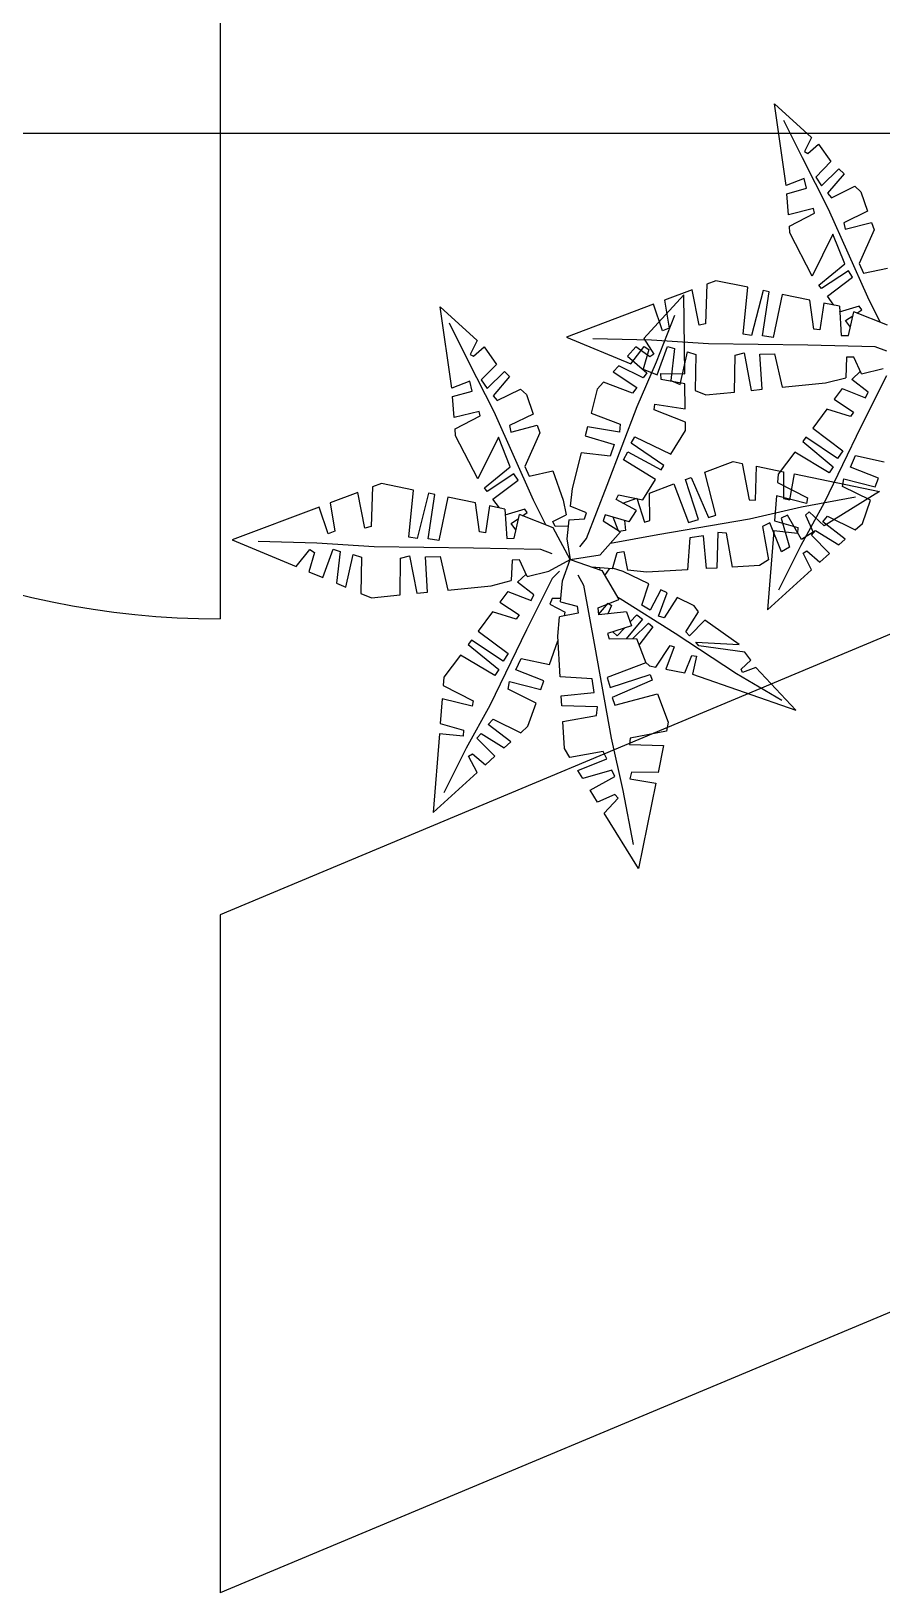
# Model space of a CAD drawing. Header units: millimetres. Extents: x 285 to 2285, y 238 to 2522.
# Drawn here: x 892.1 to 973.7, y 1634.8 to 1784.7 of the extents above; entities that cross this region are included whole.
import ezdxf

# ---------------------------------------------------------------- set-up
doc = ezdxf.new("R2010")
doc.units = ezdxf.units.MM
for name, color, linetype in [('MURO', 1, 'Continuous'), ('SERRAMENTI', 3, 'Continuous'), ('Wall', 43, 'Continuous')]:
    doc.layers.add(name, color=color, linetype=linetype)
doc.layers.add('PALMA_pianta - trees palm', color=74, linetype='Continuous', lineweight=25)

msp = doc.modelspace()

# ---------------------------------------------------------------- linework, layer by layer
at = {"layer": 'MURO'}
for p, q in [((2195.95, 2238.29), (910.17, 1699.89)), ((2285.44, 2210.72), (910.17, 1634.84)), ((910.17, 1699.89), (910.17, 1634.84))]:
    msp.add_line(p, q, dxfattribs=at)
at = {"layer": 'PALMA_pianta - trees palm'}
for p, q in [((964.5, 1769.87), (963.39, 1777.68)), ((963.39, 1777.68), (966.92, 1774.46)), ((966.06, 1772.5), (964.26, 1776.1)), ((966.92, 1774.46), (966.24, 1773.12)), ((968.57, 1767.6), (966.06, 1772.5)), ((966.24, 1773.12), (966.57, 1772.93)), ((966.57, 1772.93), (967.61, 1773.83)), ((967.61, 1773.83), (968.78, 1772.15)), ((968.78, 1772.15), (967.33, 1770.67)), ((967.88, 1769.84), (969.54, 1771.46)), ((970.05, 1770.99), (968.45, 1769.13)), ((969.54, 1771.46), (970.05, 1770.99)), ((969.54, 1771.46), (970.05, 1770.99)), ((966.22, 1770.54), (964.5, 1769.87)), ((964.57, 1769.06), (966.44, 1769.59)), ((966.44, 1769.59), (966.22, 1770.54)), ((967.33, 1770.67), (967.88, 1769.84)), ((968.84, 1768.69), (971.08, 1769.79)), ((971.08, 1769.79), (971.66, 1769.26)), ((964.72, 1767.05), (964.57, 1769.06)), ((968.45, 1769.13), (968.84, 1768.69)), ((971.66, 1769.26), (972.31, 1767.39)), ((967.13, 1767.65), (964.72, 1767.05)), ((964.81, 1765.97), (967.22, 1767.21)), ((967.22, 1767.21), (967.13, 1767.65)), ((972.34, 1759.13), (968.57, 1767.6)), ((972.31, 1767.39), (970.04, 1766.29)), ((964.86, 1765.31), (964.81, 1765.97)), ((967, 1761.17), (964.86, 1765.31)), ((968.98, 1765.18), (967, 1761.17)), ((970.11, 1762.34), (968.98, 1765.18)), ((970.04, 1766.29), (970.15, 1765.66)), ((970.15, 1765.66), (972.69, 1766.31)), ((972.94, 1765.6), (971.5, 1762.36)), ((972.69, 1766.31), (972.94, 1765.6)), ((972.69, 1766.31), (972.94, 1765.6)), ((967.64, 1760.31), (970.11, 1762.34)), ((971.5, 1762.36), (971.91, 1761.44)), ((971.91, 1761.44), (974.21, 1761.93)), ((956.88, 1760.39), (956.75, 1756.59)), ((957.76, 1760.72), (956.88, 1760.39)), ((960.8, 1760.09), (957.76, 1760.72)), ((970.46, 1761.67), (967.9, 1759.97)), ((968.45, 1759.23), (970.87, 1761.05)), ((970.87, 1761.05), (970.46, 1761.67)), ((954.68, 1759.38), (950.83, 1755.19)), ((955.46, 1759.86), (952.83, 1758.87)), ((952.83, 1758.87), (953.27, 1756.17)), ((954.77, 1751.8), (954.68, 1759.38)), ((956.13, 1756.45), (955.46, 1759.86)), ((960.36, 1755.58), (960.8, 1760.09)), ((962.28, 1759.79), (961.17, 1755.46)), ((962.22, 1755.42), (962.86, 1759.67)), ((962.86, 1759.67), (962.28, 1759.79)), ((962.86, 1759.67), (962.28, 1759.79)), ((964.12, 1759.41), (963.26, 1755.26)), ((966.75, 1758.87), (964.12, 1759.41)), ((967.15, 1756.09), (966.75, 1758.87)), ((967.9, 1759.97), (967.64, 1760.31)), ((967.9, 1759.97), (967.64, 1760.31)), ((969.08, 1758.39), (968.45, 1759.23)), ((973.52, 1756.74), (972.34, 1759.13)), ((932.42, 1750.41), (931.3, 1758.22)), ((931.3, 1758.22), (934.83, 1755)), ((951.76, 1758.47), (943.4, 1755.32)), ((952.64, 1755.91), (951.76, 1758.47)), ((952.06, 1752.95), (953.81, 1757.42)), ((968.12, 1758.58), (967.73, 1756)), ((969.6, 1758.28), (968.12, 1758.58)), ((971.51, 1758.27), (969.59, 1757.69)), ((969.6, 1758.28), (969.77, 1755.46)), ((970.19, 1756.9), (970.9, 1757.37)), ((970.48, 1755.47), (970.99, 1757.74)), ((974.21, 1756.47), (970.99, 1757.74)), ((971.28, 1757.62), (971.74, 1757.93)), ((971.74, 1757.93), (971.51, 1758.27)), ((933.97, 1753.04), (932.18, 1756.64)), ((953.27, 1756.17), (952.64, 1755.91)), ((956.75, 1756.59), (956.13, 1756.45)), ((967.73, 1756), (967.15, 1756.09)), ((970.66, 1756.27), (970.19, 1756.9)), ((934.83, 1755), (934.16, 1753.66)), ((934.48, 1753.47), (935.52, 1754.37)), ((935.52, 1754.37), (936.7, 1752.69)), ((943.4, 1755.32), (949.58, 1752.75)), ((951.56, 1755.01), (945.93, 1755.15)), ((950.08, 1754.38), (949.26, 1753.47)), ((949.58, 1752.75), (950.88, 1754.41)), ((951.41, 1753.42), (950.08, 1754.38)), ((950.83, 1755.19), (951.78, 1753.67)), ((950.88, 1754.41), (951.31, 1754.11)), ((957.04, 1754.66), (951.56, 1755.01)), ((952.11, 1751.7), (953.12, 1754.42)), ((953.12, 1754.42), (953.79, 1754.21)), ((966.57, 1754.53), (957.04, 1754.66)), ((961.17, 1755.46), (960.36, 1755.58)), ((963.26, 1755.26), (962.22, 1755.42)), ((973.02, 1754.38), (966.57, 1754.53)), ((969.77, 1755.46), (970.48, 1755.47)), ((974.14, 1753.98), (973.02, 1754.38)), ((936.48, 1748.14), (933.97, 1753.04)), ((934.16, 1753.66), (934.48, 1753.47)), ((949.26, 1753.47), (951.14, 1751.88)), ((950.19, 1748.67), (952.06, 1752.95)), ((951.31, 1754.11), (950.78, 1752.25)), ((951.78, 1753.67), (951.41, 1753.42)), ((953.79, 1754.21), (953.44, 1751.15)), ((954.33, 1750.78), (955.04, 1753.9)), ((955.04, 1753.9), (955.83, 1753.66)), ((955.83, 1753.66), (955.76, 1750.18)), ((959.53, 1750.04), (959.59, 1753.57)), ((959.59, 1753.57), (960.45, 1753.8)), ((960.45, 1753.8), (961.14, 1750.2)), ((961.96, 1753.69), (963.38, 1753.71)), ((962.18, 1750.31), (961.96, 1753.69)), ((963.38, 1753.71), (964.12, 1750.5)), ((970.28, 1753.38), (970.21, 1751.41)), ((970.99, 1753.39), (970.28, 1753.38)), ((971.73, 1751.79), (970.99, 1753.39)), ((936.7, 1752.69), (935.24, 1751.21)), ((935.79, 1750.38), (937.46, 1752)), ((937.96, 1751.54), (936.37, 1749.67)), ((937.46, 1752), (937.96, 1751.54)), ((937.46, 1752), (937.96, 1751.54)), ((948.43, 1752.57), (947.88, 1751.97)), ((948.43, 1752.57), (947.88, 1751.97)), ((947.88, 1751.97), (950.16, 1750.49)), ((950.77, 1751.4), (948.43, 1752.57)), ((951.14, 1751.88), (950.77, 1751.4)), ((950.78, 1752.25), (952.11, 1751.7)), ((952.47, 1751.83), (954.77, 1751.8)), ((952.5, 1751.25), (952.47, 1751.83)), ((968.27, 1750.92), (970.21, 1751.41)), ((971.62, 1752.03), (970.8, 1751.25)), ((974.11, 1751.61), (971.67, 1746.69)), ((971.73, 1751.79), (973.81, 1752.31)), ((934.13, 1751.08), (932.42, 1750.41)), ((932.48, 1749.6), (934.36, 1750.13)), ((934.36, 1750.13), (934.13, 1751.08)), ((935.24, 1751.21), (935.79, 1750.38)), ((936.76, 1749.23), (938.99, 1750.33)), ((938.99, 1750.33), (939.57, 1749.8)), ((946.35, 1750.31), (945.78, 1748.02)), ((946.98, 1750.99), (946.35, 1750.31)), ((949.75, 1749.93), (946.98, 1750.99)), ((950.16, 1750.49), (949.75, 1749.93)), ((954.78, 1750.82), (952.5, 1751.25)), ((953.44, 1751.15), (954.33, 1750.78)), ((953.44, 1751.15), (954.33, 1750.78)), ((954.81, 1748.43), (954.78, 1750.82)), ((955.76, 1750.18), (956.78, 1749.76)), ((956.78, 1749.76), (959.53, 1750.04)), ((961.14, 1750.2), (962.18, 1750.31)), ((961.14, 1750.2), (962.18, 1750.31)), ((964.12, 1750.5), (968.27, 1750.92)), ((969.88, 1750.38), (969.11, 1749.35)), ((969.88, 1750.38), (972.11, 1749.49)), ((972.36, 1750.04), (970.8, 1751.25)), ((972.11, 1749.49), (972.36, 1750.04)), ((932.64, 1747.59), (932.48, 1749.6)), ((936.37, 1749.67), (936.76, 1749.23)), ((939.57, 1749.8), (940.22, 1747.93)), ((947.32, 1741.1), (950.19, 1748.67)), ((951.82, 1748.35), (951.88, 1748.88)), ((951.88, 1748.88), (954.81, 1748.43)), ((968.4, 1748.4), (967.04, 1746.57)), ((970.68, 1747.71), (968.4, 1748.4)), ((969.11, 1749.35), (970.96, 1748.12)), ((935.05, 1748.19), (932.64, 1747.59)), ((932.72, 1746.51), (935.14, 1747.75)), ((935.14, 1747.75), (935.05, 1748.19)), ((940.26, 1739.67), (936.48, 1748.14)), ((940.22, 1747.93), (937.95, 1746.83)), ((945.78, 1748.02), (948.58, 1746.95)), ((948.58, 1746.95), (948.51, 1746.2)), ((954.82, 1747.14), (951.82, 1748.35)), ((954.83, 1746.34), (954.82, 1747.14)), ((970.96, 1748.12), (970.68, 1747.71)), ((932.77, 1745.85), (932.72, 1746.51)), ((934.91, 1741.71), (932.77, 1745.85)), ((936.89, 1745.72), (934.91, 1741.71)), ((938.02, 1742.88), (936.89, 1745.72)), ((937.95, 1746.83), (938.07, 1746.2)), ((938.07, 1746.2), (940.6, 1746.85)), ((940.85, 1746.14), (939.41, 1742.9)), ((940.6, 1746.85), (940.85, 1746.14)), ((940.6, 1746.85), (940.85, 1746.14)), ((945.44, 1746.69), (945.22, 1745.83)), ((945.44, 1746.69), (945.22, 1745.83)), ((945.22, 1745.83), (947.99, 1745.02)), ((948.51, 1746.2), (945.44, 1746.69)), ((949.63, 1745.14), (949.96, 1745.75)), ((949.96, 1745.75), (953.44, 1744.09)), ((953.44, 1744.09), (954.83, 1746.34)), ((966.38, 1745.7), (966.08, 1745.29)), ((966.38, 1745.7), (966.08, 1745.29)), ((969.42, 1743.67), (966.38, 1745.7)), ((967.04, 1746.57), (969.92, 1744.41)), ((971.67, 1746.69), (968.14, 1739.42)), ((944.82, 1744.22), (943.95, 1740.78)), ((947.59, 1743.88), (944.82, 1744.22)), ((947.99, 1745.02), (947.59, 1743.88)), ((948.87, 1743.53), (949.29, 1744.31)), ((949.29, 1744.31), (952.51, 1742.57)), ((952.77, 1743), (949.63, 1745.14)), ((965.31, 1744.27), (963.73, 1742.15)), ((968.63, 1742.3), (965.31, 1744.27)), ((966.08, 1745.29), (969.01, 1742.88)), ((969.92, 1744.41), (969.42, 1743.67)), ((970.66, 1742.85), (971.15, 1743.95)), ((971.15, 1743.95), (973.89, 1743.36)), ((935.55, 1740.85), (938.02, 1742.88)), ((939.41, 1742.9), (939.82, 1741.98)), ((939.82, 1741.98), (942.12, 1742.47)), ((942.12, 1742.47), (943.11, 1739.66)), ((951.94, 1741.64), (948.87, 1743.53)), ((952.51, 1742.57), (952.77, 1743)), ((952.51, 1742.57), (952.77, 1743)), ((956.69, 1742.35), (959.41, 1743.38)), ((959.41, 1743.38), (960.26, 1743.2)), ((960.26, 1743.2), (960.95, 1739.71)), ((961.54, 1739.67), (961.65, 1742.92)), ((961.65, 1742.92), (964.24, 1742.39)), ((964.24, 1742.39), (964.23, 1739.84)), ((969.01, 1742.88), (968.63, 1742.3)), ((973.34, 1741.79), (970.66, 1742.85)), ((924.8, 1740.94), (924.66, 1737.13)), ((925.67, 1741.26), (924.8, 1740.94)), ((928.72, 1740.64), (925.67, 1741.26)), ((938.37, 1742.21), (935.81, 1740.51)), ((936.36, 1739.77), (938.78, 1741.59)), ((938.78, 1741.59), (938.37, 1742.21)), ((945.34, 1735.98), (947.32, 1741.1)), ((950.74, 1739.69), (951.94, 1741.64)), ((951.37, 1740.34), (953.72, 1741.23)), ((953.72, 1741.23), (955.13, 1737.52)), ((954.85, 1741.65), (955.37, 1741.85)), ((954.85, 1741.65), (955.37, 1741.85)), ((956.07, 1737.82), (954.85, 1741.65)), ((955.37, 1741.85), (957.03, 1738.01)), ((957.76, 1738.24), (956.69, 1742.35)), ((963.73, 1742.15), (963.67, 1741.36)), ((963.67, 1741.36), (966.54, 1739.88)), ((964.85, 1739.69), (965.28, 1742.18)), ((965.28, 1742.18), (973.46, 1740.51)), ((969.89, 1740.98), (970.03, 1741.72)), ((972.59, 1739.66), (969.89, 1740.98)), ((970.03, 1741.72), (973.04, 1740.95)), ((973.04, 1740.95), (973.34, 1741.79)), ((973.04, 1740.95), (973.34, 1741.79)), ((923.38, 1740.4), (920.74, 1739.41)), ((920.74, 1739.41), (921.18, 1736.71)), ((924.05, 1736.99), (923.38, 1740.4)), ((928.28, 1736.12), (928.72, 1740.64)), ((930.19, 1740.33), (929.08, 1736)), ((930.14, 1735.96), (930.77, 1740.21)), ((930.77, 1740.21), (930.19, 1740.33)), ((930.77, 1740.21), (930.19, 1740.33)), ((932.03, 1739.95), (931.17, 1735.8)), ((934.67, 1739.41), (932.03, 1739.95)), ((935.07, 1736.63), (934.67, 1739.41)), ((935.81, 1740.51), (935.55, 1740.85)), ((935.81, 1740.51), (935.55, 1740.85)), ((936.99, 1738.93), (936.36, 1739.77)), ((941.44, 1737.29), (940.26, 1739.67)), ((943.11, 1739.66), (943.38, 1738.25)), ((943.95, 1740.78), (943.77, 1739.09)), ((948.17, 1739.74), (948.4, 1740.17)), ((950.12, 1738.68), (948.17, 1739.74)), ((948.4, 1740.17), (950.74, 1739.69)), ((948.83, 1739.37), (950.15, 1739.87)), ((950.15, 1739.87), (950.89, 1737.55)), ((951.41, 1737.71), (951.37, 1740.34)), ((960.95, 1739.71), (961.54, 1739.67)), ((963.57, 1740.07), (963.38, 1737.69)), ((966.44, 1739.36), (963.57, 1740.07)), ((964.23, 1739.84), (964.85, 1739.69)), ((968.14, 1739.42), (965.89, 1735.32)), ((965.98, 1739.02), (971.16, 1739.98)), ((966.54, 1739.88), (966.44, 1739.36)), ((973.46, 1740.51), (968.14, 1737.22)), ((971.81, 1737.44), (972.59, 1739.66)), ((919.67, 1739.01), (911.32, 1735.86)), ((920.55, 1736.45), (919.67, 1739.01)), ((936.03, 1739.12), (935.64, 1736.55)), ((937.51, 1738.82), (936.03, 1739.12)), ((937.51, 1738.82), (937.68, 1736)), ((939.42, 1738.82), (937.51, 1738.24)), ((938.1, 1737.44), (938.82, 1737.91)), ((938.39, 1736.01), (938.9, 1738.28)), ((942.13, 1737.02), (938.9, 1738.28)), ((939.19, 1738.16), (939.65, 1738.47)), ((939.65, 1738.47), (939.42, 1738.82)), ((942.12, 1737.61), (943.38, 1738.25)), ((945.33, 1738.46), (943.77, 1739.09)), ((945.13, 1737.89), (945.33, 1738.46)), ((947.14, 1738.27), (946.95, 1737.7)), ((949.44, 1737.58), (947.14, 1738.27)), ((948.38, 1736.78), (947.88, 1738.05)), ((949.44, 1737.58), (950.12, 1738.68)), ((957.03, 1738.01), (957.76, 1738.24)), ((960.96, 1737.88), (965.98, 1739.02)), ((964.62, 1738.24), (964.03, 1737.94)), ((964.03, 1737.94), (964.81, 1735.17)), ((965.95, 1735.88), (964.62, 1738.24)), ((966.69, 1738.56), (966.34, 1738.22)), ((966.34, 1738.22), (967.1, 1736.59)), ((968.14, 1737.22), (966.69, 1738.56)), ((968, 1737.6), (968.47, 1738.13)), ((968.47, 1738.13), (971.12, 1736.82)), ((921.18, 1736.71), (920.55, 1736.45)), ((924.66, 1737.13), (924.05, 1736.99)), ((935.64, 1736.55), (935.07, 1736.63)), ((938.57, 1736.81), (938.1, 1737.44)), ((942.33, 1737.15), (942.12, 1737.61)), ((943.77, 1733.99), (942.13, 1737.02)), ((943.59, 1737.16), (942.33, 1737.15)), ((943.64, 1737.77), (943.45, 1735.95)), ((943.64, 1737.77), (945.13, 1737.89)), ((946.66, 1734.42), (948.61, 1736.63)), ((946.95, 1737.7), (948.61, 1736.63)), ((949.09, 1736.75), (948.43, 1736.65)), ((948.99, 1737.72), (949.09, 1736.75)), ((950.89, 1737.55), (951.41, 1737.71)), ((952.19, 1736.36), (960.96, 1737.88)), ((955.13, 1737.52), (956.07, 1737.82)), ((957.94, 1736.58), (957.84, 1733.16)), ((958.77, 1736.5), (957.94, 1736.58)), ((959.35, 1733.25), (958.77, 1736.5)), ((962.92, 1737.48), (962.23, 1737.14)), ((962.23, 1737.14), (962.8, 1733.94)), ((963.3, 1736.72), (962.71, 1729.16)), ((964.04, 1734.7), (962.92, 1737.48)), ((965.59, 1736.48), (963.3, 1736.72)), ((963.38, 1737.69), (965.61, 1737.05)), ((965.61, 1737.05), (965.59, 1736.48)), ((967.1, 1736.59), (965.95, 1735.88)), ((966.91, 1736.31), (967.32, 1736.75)), ((967.32, 1736.75), (969.54, 1735.38)), ((970.15, 1735.93), (968, 1737.6)), ((971.12, 1736.82), (971.81, 1737.44)), ((911.32, 1735.86), (917.49, 1733.29)), ((919.47, 1735.55), (913.84, 1735.69)), ((917.49, 1733.29), (918.79, 1734.95)), ((918.79, 1734.95), (919.22, 1734.65)), ((924.96, 1735.2), (919.47, 1735.55)), ((920.02, 1732.24), (921.03, 1734.97)), ((921.03, 1734.97), (921.71, 1734.75)), ((934.48, 1735.07), (924.96, 1735.2)), ((929.08, 1736), (928.28, 1736.12)), ((931.17, 1735.8), (930.14, 1735.96)), ((940.94, 1734.92), (934.48, 1735.07)), ((937.68, 1736), (938.39, 1736.01)), ((942.05, 1734.52), (940.94, 1734.92)), ((943.45, 1735.95), (943.77, 1733.99)), ((944.69, 1735.2), (945.34, 1735.98)), ((947.63, 1735.53), (952.19, 1736.36)), ((955.25, 1736.07), (955.04, 1733)), ((956.56, 1736.26), (955.25, 1736.07)), ((956.86, 1733.1), (956.56, 1736.26)), ((965.89, 1735.32), (963.75, 1731.04)), ((964.81, 1735.17), (964.04, 1734.7)), ((964.81, 1735.17), (964.04, 1734.7)), ((968.64, 1734.55), (966.91, 1736.31)), ((969.54, 1735.38), (970.15, 1735.93)), ((969.54, 1735.38), (970.15, 1735.93)), ((919.22, 1734.65), (918.69, 1732.8)), ((921.71, 1734.75), (921.35, 1731.69)), ((922.24, 1731.32), (922.96, 1734.44)), ((922.96, 1734.44), (923.75, 1734.2)), ((923.75, 1734.2), (923.68, 1730.72)), ((927.44, 1730.58), (927.5, 1734.11)), ((927.5, 1734.11), (928.36, 1734.34)), ((928.36, 1734.34), (929.05, 1730.74)), ((929.88, 1734.23), (931.29, 1734.25)), ((930.09, 1730.85), (929.88, 1734.23)), ((931.29, 1734.25), (932.03, 1731.04)), ((938.19, 1733.92), (938.12, 1731.95)), ((938.9, 1733.93), (938.19, 1733.92)), ((939.64, 1732.33), (938.9, 1733.93)), ((941.72, 1732.85), (943.77, 1733.99)), ((943.03, 1731.93), (943.77, 1733.99)), ((943.77, 1733.99), (946.66, 1734.42)), ((943.77, 1733.99), (946.8, 1732.93)), ((947.82, 1733.07), (948.27, 1734.65)), ((948.27, 1734.65), (948.92, 1734.75)), ((948.92, 1734.75), (949.28, 1732.94)), ((961.93, 1733.4), (959.35, 1733.25)), ((962.8, 1733.94), (961.93, 1733.4)), ((966.11, 1734.58), (966.49, 1734.8)), ((966.91, 1732.99), (966.11, 1734.58)), ((966.49, 1734.8), (967.73, 1733.73)), ((967.73, 1733.73), (968.64, 1734.55)), ((918.69, 1732.8), (920.02, 1732.24)), ((936.19, 1731.46), (938.12, 1731.95)), ((939.53, 1732.57), (938.71, 1731.79)), ((942.03, 1732.15), (939.59, 1727.23)), ((939.64, 1732.33), (941.72, 1732.85)), ((942.74, 1732.86), (942.03, 1732.15)), ((942.85, 1729.93), (943.03, 1731.93)), ((944.51, 1732.49), (945.05, 1731.52)), ((947.82, 1733.07), (945.82, 1733.24)), ((946.6, 1733.17), (946.58, 1733.01)), ((946.8, 1732.93), (948.45, 1730.14)), ((947.1, 1732.43), (947.54, 1733.09)), ((948.86, 1732.81), (947.84, 1733.13)), ((951.32, 1731.63), (948.86, 1732.81)), ((951.14, 1732.77), (949.28, 1732.94)), ((955.04, 1733), (951.14, 1732.77)), ((957.84, 1733.16), (956.86, 1733.1)), ((957.84, 1733.16), (956.86, 1733.1)), ((962.71, 1729.16), (966.91, 1732.99)), ((921.35, 1731.69), (922.24, 1731.32)), ((921.35, 1731.69), (922.24, 1731.32)), ((923.68, 1730.72), (924.69, 1730.3)), ((924.69, 1730.3), (927.44, 1730.58)), ((929.05, 1730.74), (930.09, 1730.85)), ((929.05, 1730.74), (930.09, 1730.85)), ((932.03, 1731.04), (936.19, 1731.46)), ((937.8, 1730.92), (937.03, 1729.89)), ((937.8, 1730.92), (940.02, 1730.03)), ((940.27, 1730.58), (938.71, 1731.79)), ((940.02, 1730.03), (940.27, 1730.58)), ((945.05, 1731.52), (946.15, 1725.58)), ((948.29, 1730.4), (948.58, 1730.22)), ((950.64, 1729.59), (951.32, 1731.63)), ((952.47, 1731.08), (951.44, 1729.12)), ((952.25, 1728.54), (953.09, 1730.78)), ((953.09, 1730.78), (952.47, 1731.08)), ((953.09, 1730.78), (952.47, 1731.08)), ((936.32, 1728.94), (934.95, 1727.11)), ((938.6, 1728.25), (936.32, 1728.94)), ((937.03, 1729.89), (938.87, 1728.66)), ((942.05, 1730.23), (941.81, 1729.68)), ((941.81, 1729.68), (943.3, 1728.91)), ((942.88, 1730.22), (942.05, 1730.23)), ((942.85, 1729.93), (944.44, 1729.49)), ((943.23, 1728.58), (943.3, 1728.91)), ((944.44, 1729.49), (944.54, 1728.84)), ((946.44, 1729.33), (948.45, 1730.14)), ((946.53, 1728.68), (946.44, 1729.33)), ((946.53, 1728.72), (947.43, 1729.79)), ((949.16, 1728.94), (946.53, 1728.68)), ((947.72, 1729.55), (947.39, 1728.76)), ((947.43, 1729.79), (947.72, 1729.55)), ((948.58, 1730.22), (953.85, 1726.9)), ((949.16, 1728.94), (949.66, 1727.62)), ((951.44, 1729.12), (950.64, 1729.59)), ((954.04, 1730.33), (952.8, 1728.37)), ((955.67, 1729.54), (954.04, 1730.33)), ((954.87, 1727.04), (956.09, 1728.96)), ((956.09, 1728.96), (955.67, 1729.54)), ((938.87, 1728.66), (938.6, 1728.25)), ((942.57, 1726.62), (942.73, 1728.48)), ((944.54, 1728.84), (942.73, 1728.48)), ((949.66, 1727.62), (947.34, 1726.88)), ((950.7, 1728.24), (949.15, 1726.38)), ((949.52, 1727.98), (950.18, 1728.68)), ((949.77, 1726.39), (951.28, 1727.86)), ((950.18, 1728.68), (950.7, 1728.24)), ((951.69, 1727.52), (950.37, 1725.76)), ((951.28, 1727.86), (951.69, 1727.52)), ((952.8, 1728.37), (952.25, 1728.54)), ((956.69, 1728.14), (955.23, 1726.64)), ((959.99, 1725.83), (956.69, 1728.14)), ((959.99, 1725.83), (956.69, 1728.14)), ((934.3, 1726.24), (933.99, 1725.83)), ((934.3, 1726.24), (933.99, 1725.83)), ((937.34, 1724.21), (934.3, 1726.24)), ((934.95, 1727.11), (937.83, 1724.95)), ((939.59, 1727.23), (936.05, 1719.96)), ((941.8, 1723.9), (942.59, 1726.16)), ((942.8, 1722.72), (942.57, 1726.62)), ((947.34, 1726.88), (947.5, 1726.36)), ((947.5, 1726.36), (950.12, 1726.4)), ((947.87, 1727.05), (948.28, 1726.66)), ((948.28, 1726.66), (948.98, 1727.4)), ((950.12, 1726.4), (951.02, 1724.05)), ((953.85, 1726.9), (959.72, 1723.03)), ((955.23, 1726.64), (954.87, 1727.04)), ((955.82, 1726.04), (959.99, 1725.83)), ((956.12, 1725.69), (955.82, 1726.04)), ((933.23, 1724.81), (931.64, 1722.69)), ((936.54, 1722.84), (933.23, 1724.81)), ((933.99, 1725.83), (936.93, 1723.42)), ((937.83, 1724.95), (937.34, 1724.21)), ((938.57, 1723.39), (939.07, 1724.49)), ((939.07, 1724.49), (941.8, 1723.9)), ((946.15, 1725.58), (947.69, 1716.82)), ((951.99, 1723.64), (953.36, 1725.72)), ((953.75, 1725.59), (952.96, 1723.46)), ((953.36, 1725.72), (953.75, 1725.59)), ((954.77, 1723.11), (955.45, 1724.77)), ((955.45, 1724.77), (955.89, 1724.7)), ((955.89, 1724.7), (955.51, 1722.97)), ((960.54, 1725.07), (956.12, 1725.69)), ((961.09, 1724.31), (960.54, 1725.07)), ((936.93, 1723.42), (936.54, 1722.84)), ((941.25, 1722.33), (938.57, 1723.39)), ((951.02, 1724.05), (947.32, 1722.64)), ((947.62, 1721.71), (951.44, 1722.93)), ((950.99, 1724.13), (951.39, 1723.76)), ((951.39, 1723.76), (951.99, 1723.64)), ((951.44, 1722.93), (951.64, 1722.41)), ((951.44, 1722.93), (951.64, 1722.41)), ((952.96, 1723.46), (954.77, 1723.11)), ((955.51, 1722.97), (965.42, 1719.53)), ((959.72, 1723.03), (964.07, 1720.49)), ((960.17, 1723.45), (961.09, 1724.31)), ((960.3, 1723.14), (960.17, 1723.45)), ((961.59, 1723.62), (960.3, 1723.14)), ((965.42, 1719.53), (961.59, 1723.62)), ((931.64, 1722.69), (931.58, 1721.9)), ((931.58, 1721.9), (934.46, 1720.42)), ((937.81, 1721.52), (937.94, 1722.26)), ((940.5, 1720.2), (937.81, 1721.52)), ((937.94, 1722.26), (940.96, 1721.5)), ((940.96, 1721.5), (941.25, 1722.33)), ((940.96, 1721.5), (941.25, 1722.33)), ((945.87, 1722.52), (942.8, 1722.72)), ((946.06, 1721.21), (945.87, 1722.52)), ((947.32, 1722.64), (947.62, 1721.71)), ((951.64, 1722.41), (947.81, 1720.74)), ((931.48, 1720.62), (931.29, 1718.23)), ((934.35, 1719.9), (931.48, 1720.62)), ((936.05, 1719.96), (933.8, 1715.87)), ((934.46, 1720.42), (934.35, 1719.9)), ((939.72, 1717.98), (940.5, 1720.2)), ((942.91, 1720.9), (946.06, 1721.21)), ((942.97, 1719.93), (942.91, 1720.9)), ((942.97, 1719.93), (942.91, 1720.9)), ((946.39, 1719.83), (942.97, 1719.93)), ((947.81, 1720.74), (948.04, 1720.01)), ((948.04, 1720.01), (952.14, 1721.1)), ((952.14, 1721.1), (953.18, 1718.38)), ((935.91, 1718.14), (936.38, 1718.67)), ((936.38, 1718.67), (939.03, 1717.36)), ((943.06, 1718.42), (946.31, 1719)), ((943.21, 1715.84), (943.06, 1718.42)), ((946.31, 1719), (946.39, 1719.83)), ((931.22, 1717.26), (930.62, 1709.7)), ((933.5, 1717.02), (931.22, 1717.26)), ((931.29, 1718.23), (933.53, 1717.6)), ((933.53, 1717.6), (933.5, 1717.02)), ((934.82, 1716.85), (935.23, 1717.29)), ((935.23, 1717.29), (937.45, 1715.92)), ((938.06, 1716.47), (935.91, 1718.14)), ((939.03, 1717.36), (939.72, 1717.98)), ((953, 1717.52), (949.52, 1716.83)), ((953.18, 1718.38), (953, 1717.52)), ((933.8, 1715.87), (931.66, 1711.58)), ((936.55, 1715.1), (934.82, 1716.85)), ((937.45, 1715.92), (938.06, 1716.47)), ((937.45, 1715.92), (938.06, 1716.47)), ((943.75, 1714.97), (943.21, 1715.84)), ((946.95, 1715.55), (943.75, 1714.97)), ((947.29, 1714.86), (946.95, 1715.55)), ((947.69, 1716.82), (948.83, 1711.81)), ((949.52, 1716.83), (949.47, 1716.24)), ((949.47, 1716.24), (952.72, 1716.13)), ((952.72, 1716.13), (952.2, 1713.55)), ((934.02, 1715.12), (934.41, 1715.34)), ((934.83, 1713.53), (934.02, 1715.12)), ((934.41, 1715.34), (935.64, 1714.27)), ((935.64, 1714.27), (936.55, 1715.1)), ((944.51, 1713.73), (947.29, 1714.86)), ((930.62, 1709.7), (934.83, 1713.53)), ((944.99, 1712.97), (944.51, 1713.73)), ((944.99, 1712.97), (944.51, 1713.73)), ((947.75, 1713.75), (944.99, 1712.97)), ((945.7, 1711.83), (948.06, 1713.16)), ((948.06, 1713.16), (947.75, 1713.75)), ((949.65, 1713.56), (949.5, 1712.94)), ((949.5, 1712.94), (951.99, 1712.51)), ((952.2, 1713.55), (949.65, 1713.56)), ((951.99, 1712.51), (950.33, 1704.33)), ((946.4, 1710.68), (945.7, 1711.83)), ((948.04, 1711.44), (946.4, 1710.68)), ((947.04, 1709.65), (948.38, 1711.09)), ((948.38, 1711.09), (948.04, 1711.44)), ((948.83, 1711.81), (949.8, 1706.63)), ((950.33, 1704.33), (947.04, 1709.65))]:
    msp.add_line(p, q, dxfattribs=at)
at = {"layer": 'SERRAMENTI'}
msp.add_line((910.17, 1808.29), (910.17, 1728.29), dxfattribs=at)
msp.add_arc((910.17, 1808.29), 80, 180, 270, dxfattribs=at)
at = {"layer": 'Wall'}
for q in [(421.2, 1774.85), (679.04, 1774.85)]:
    msp.add_line((1089.18, 1774.85), q, dxfattribs=at)

doc.saveas('drawing.dxf')
